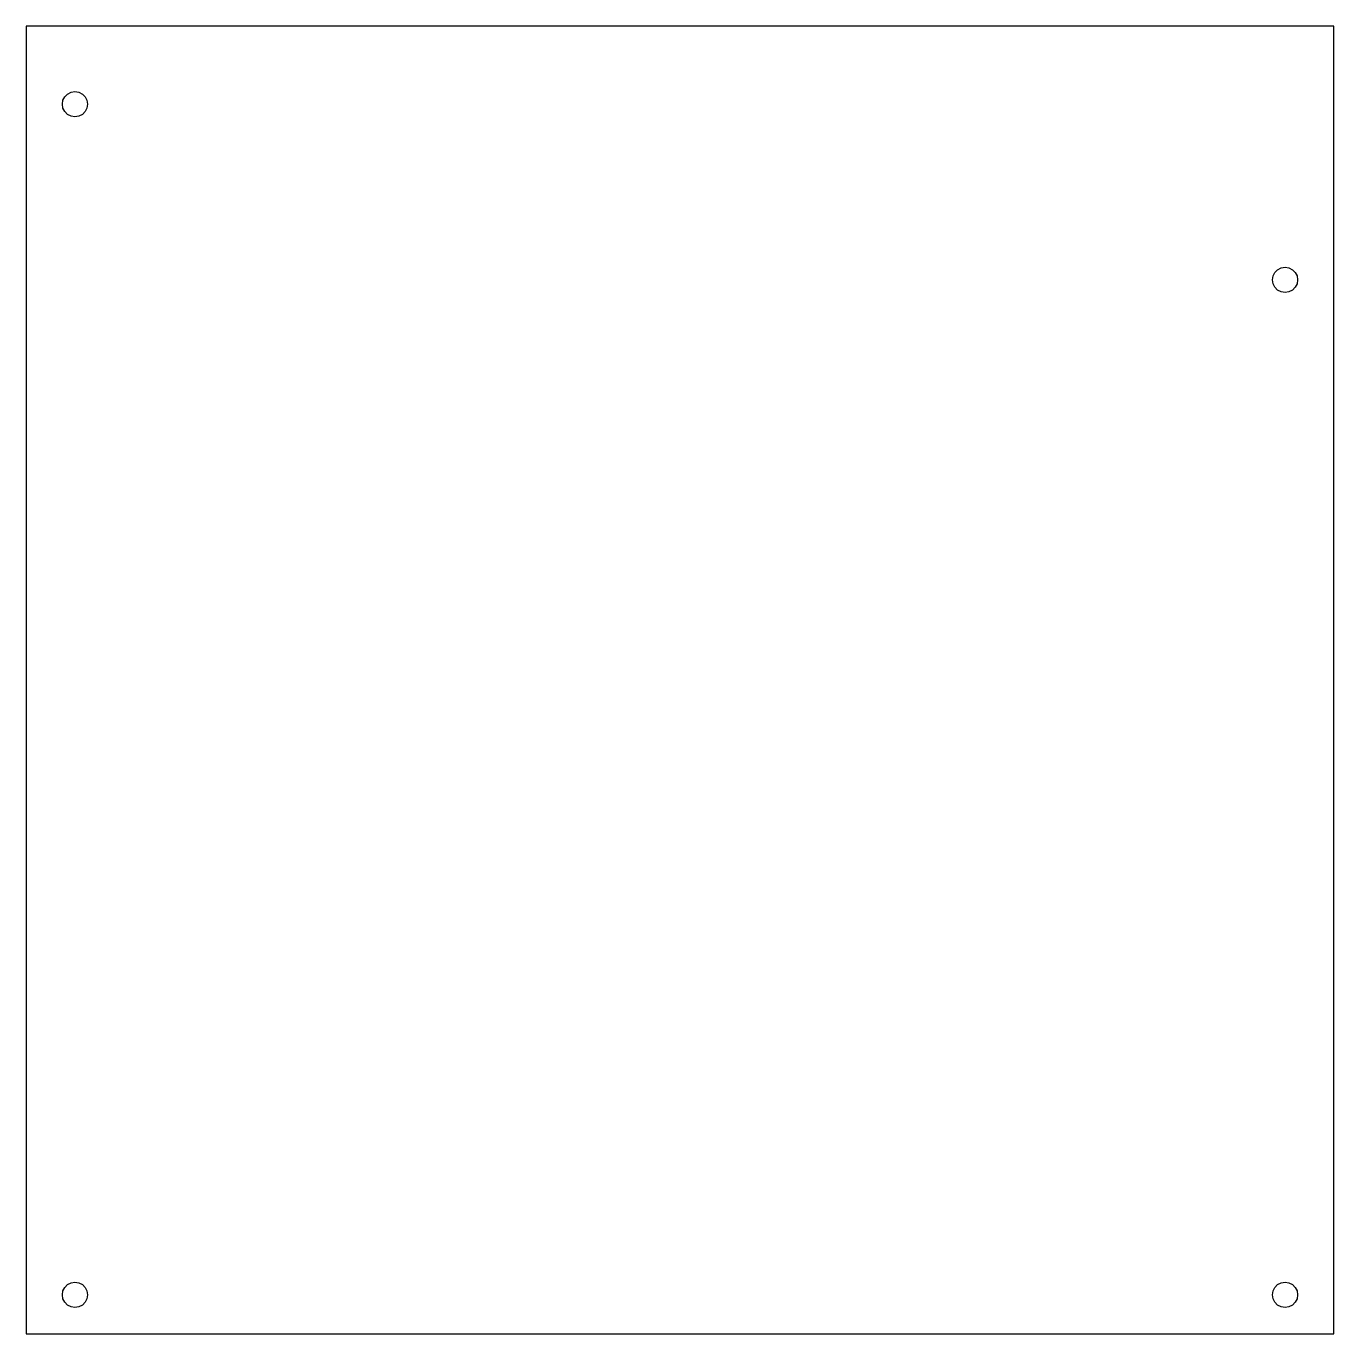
# Model space of a CAD drawing. Header units: metres. Extents: x 0 to 170, y -170 to 0.
import ezdxf

# ---------------------------------------------------------------- set-up
doc = ezdxf.new("R2010")
doc.units = ezdxf.units.M

msp = doc.modelspace()

# ---------------------------------------------------------------- linework, layer by layer
for p, q in [((170.18, 0), (0, 0)), ((0, 0), (0, -170.18)), ((170.18, -170.18), (170.18, 0)), ((4.70999, -10.16), (4.79025, -9.6532)), ((4.79025, -10.6668), (4.70999, -10.16)), ((4.79025, -9.6532), (5.02321, -9.19603)), ((5.02321, -9.19603), (5.38603, -8.83321)), ((5.38603, -8.83321), (5.8432, -8.60027)), ((5.8432, -8.60027), (6.34999, -8.51999)), ((6.34999, -8.51999), (6.85678, -8.60027)), ((6.85678, -8.60027), (7.31396, -8.83321)), ((7.31396, -8.83321), (7.67677, -9.19603)), ((7.67677, -9.19603), (7.90973, -9.6532)), ((7.90973, -9.6532), (7.98999, -10.16)), ((7.98999, -10.16), (7.90973, -10.6668)), ((5.02321, -11.124), (4.79025, -10.6668)), ((5.38603, -11.4868), (5.02321, -11.124)), ((5.8432, -11.7197), (5.38603, -11.4868)), ((6.34999, -11.8), (5.8432, -11.7197)), ((6.85678, -11.7197), (6.34999, -11.8)), ((7.31396, -11.4868), (6.85678, -11.7197)), ((7.67677, -11.124), (7.31396, -11.4868)), ((7.90973, -10.6668), (7.67677, -11.124)), ((162.27, -32.5132), (162.503, -32.056)), ((162.503, -32.056), (162.866, -31.6932)), ((162.866, -31.6932), (163.323, -31.4603)), ((163.323, -31.4603), (163.83, -31.38)), ((163.83, -31.38), (164.337, -31.4603)), ((164.337, -31.4603), (164.794, -31.6932)), ((164.794, -31.6932), (165.157, -32.056)), ((165.157, -32.056), (165.39, -32.5132)), ((162.19, -33.02), (162.27, -32.5132)), ((162.27, -33.5268), (162.19, -33.02)), ((162.503, -33.984), (162.27, -33.5268)), ((162.866, -34.3468), (162.503, -33.984)), ((165.157, -33.984), (164.794, -34.3468)), ((165.39, -33.5268), (165.157, -33.984)), ((165.39, -32.5132), (165.47, -33.02)), ((165.47, -33.02), (165.39, -33.5268)), ((163.323, -34.5797), (162.866, -34.3468)), ((163.83, -34.66), (163.323, -34.5797)), ((164.337, -34.5797), (163.83, -34.66)), ((164.794, -34.3468), (164.337, -34.5797)), ((4.70999, -165.1), (4.79025, -164.593)), ((4.79025, -164.593), (5.02321, -164.136)), ((5.02321, -164.136), (5.38603, -163.773)), ((5.38603, -163.773), (5.8432, -163.54)), ((5.8432, -163.54), (6.34999, -163.46)), ((6.34999, -163.46), (6.85678, -163.54)), ((6.85678, -163.54), (7.31396, -163.773)), ((7.31396, -163.773), (7.67677, -164.136)), ((7.67677, -164.136), (7.90973, -164.593)), ((7.90973, -164.593), (7.98999, -165.1)), ((162.19, -165.1), (162.27, -164.593)), ((162.27, -164.593), (162.503, -164.136)), ((162.503, -164.136), (162.866, -163.773)), ((162.866, -163.773), (163.323, -163.54)), ((163.323, -163.54), (163.83, -163.46)), ((163.83, -163.46), (164.337, -163.54)), ((164.337, -163.54), (164.794, -163.773)), ((164.794, -163.773), (165.157, -164.136)), ((165.157, -164.136), (165.39, -164.593)), ((165.39, -164.593), (165.47, -165.1)), ((4.79025, -165.607), (4.70999, -165.1)), ((5.02321, -166.064), (4.79025, -165.607)), ((5.38603, -166.427), (5.02321, -166.064)), ((5.8432, -166.66), (5.38603, -166.427)), ((6.34999, -166.74), (5.8432, -166.66)), ((6.85678, -166.66), (6.34999, -166.74)), ((7.31396, -166.427), (6.85678, -166.66)), ((7.67677, -166.064), (7.31396, -166.427)), ((7.90973, -165.607), (7.67677, -166.064)), ((7.98999, -165.1), (7.90973, -165.607)), ((162.27, -165.607), (162.19, -165.1)), ((162.503, -166.064), (162.27, -165.607)), ((162.866, -166.427), (162.503, -166.064)), ((163.323, -166.66), (162.866, -166.427)), ((163.83, -166.74), (163.323, -166.66)), ((164.337, -166.66), (163.83, -166.74)), ((164.794, -166.427), (164.337, -166.66)), ((165.157, -166.064), (164.794, -166.427)), ((165.39, -165.607), (165.157, -166.064)), ((165.47, -165.1), (165.39, -165.607)), ((0, -170.18), (170.18, -170.18))]:
    msp.add_line(p, q)

doc.saveas('drawing.dxf')
